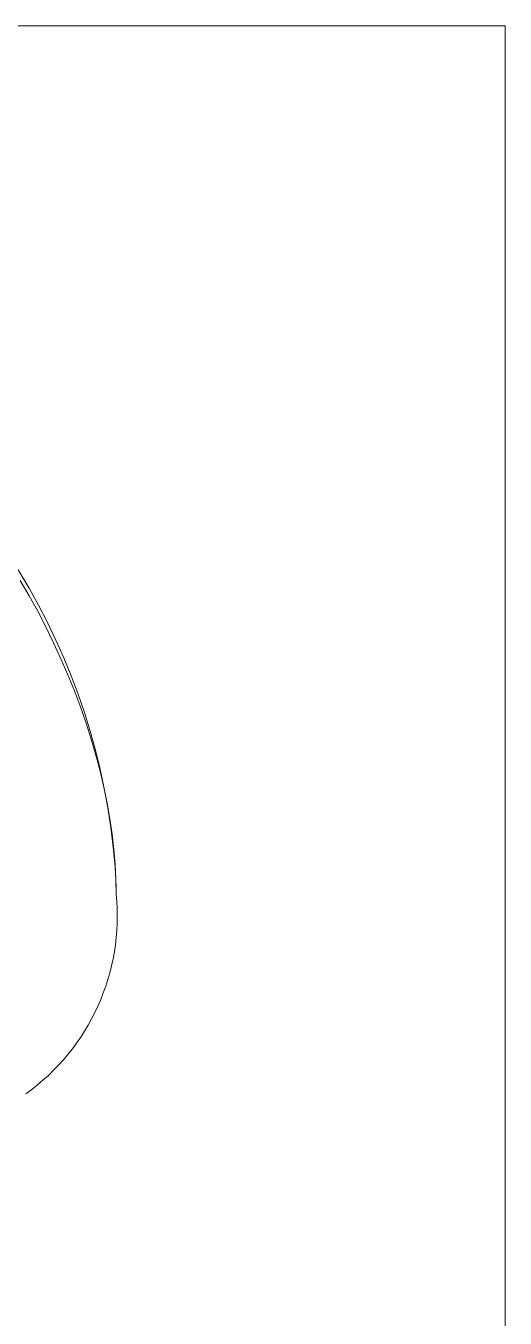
# Model space of a CAD drawing. Header units: millimetres. Extents: x 2 to 278, y 1 to 215.
# Drawn here: x 264.03 to 277.99, y 177.02 to 214.65 of the extents above; entities that cross this region are included whole.
import ezdxf

# ---------------------------------------------------------------- set-up
doc = ezdxf.new("R2010")
doc.units = ezdxf.units.MM

msp = doc.modelspace()

# ---------------------------------------------------------------- linework, layer by layer
at = {"color": 7, "linetype": 'Continuous', "lineweight": 0}
for p, q in [((1.579, 214.645), (277.989, 214.645)), ((277.989, 0.903), (277.989, 214.645)), ((266.662, 189.366), (266.662, 189.573))]:
    msp.add_line(p, q, dxfattribs=at)
at = {"color": 7, "linetype": 'Continuous', "lineweight": 0, "flags": 128}
msp.add_lwpolyline([(266.662, 189.366), (266.655, 189.791), (266.633, 190.223), (266.596, 190.662), (266.545, 191.108), (266.479, 191.56), (266.398, 192.016), (266.303, 192.477), (266.194, 192.941), (266.071, 193.407), (265.935, 193.876), (265.784, 194.345), (265.621, 194.815), (265.444, 195.285), (265.255, 195.753), (265.053, 196.219), (264.839, 196.683), (264.613, 197.143), (264.376, 197.599), (264.128, 198.05), (263.869, 198.495)], dxfattribs=at)
at = {"color": 7, "linetype": 'Continuous', "lineweight": 0}
for centre, radius, start, end in [((247.584, 188.721), 19.098, 2.5593, 57.4354), ((260.34, 188.724), 6.355, 305.5137, 5.7985)]:
    msp.add_arc(centre, radius, start, end, dxfattribs=at)

doc.saveas('drawing.dxf')
